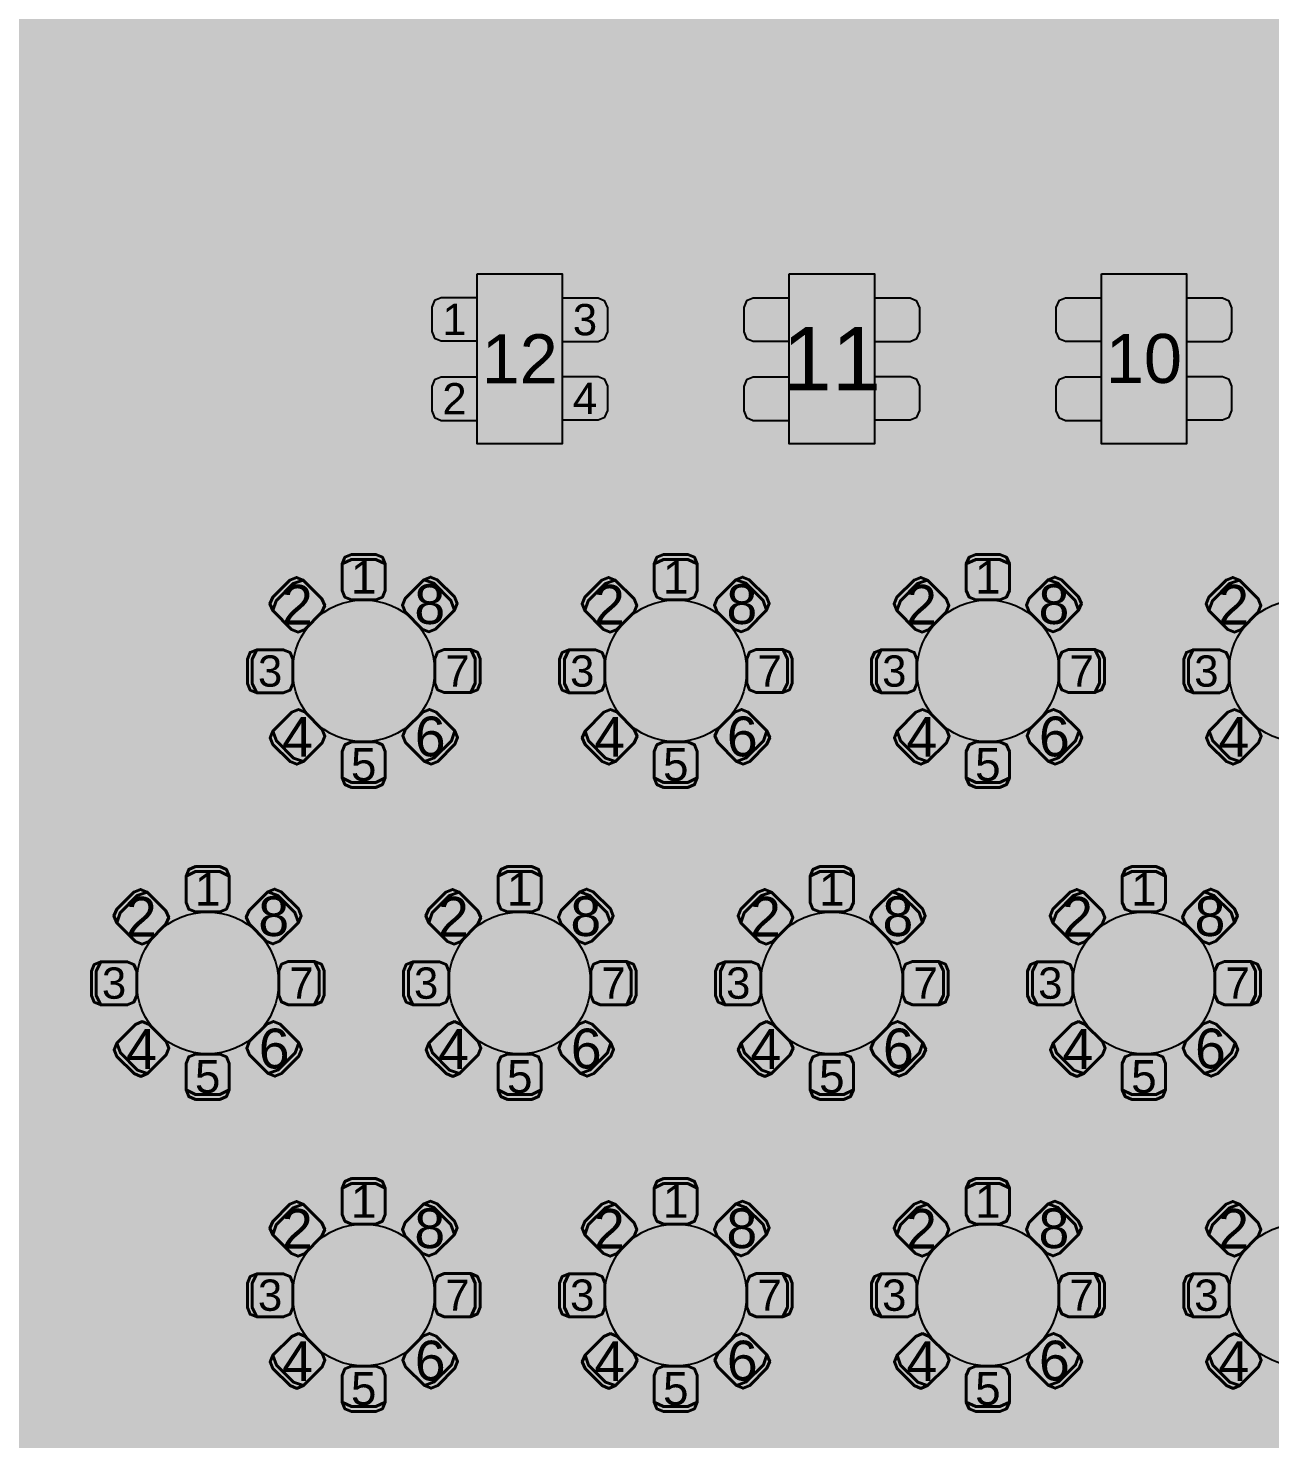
# Model space of a CAD drawing. Header units: feet. Extents: x 304 to 526, y 573 to 801.
# Drawn here: x 396.44 to 440.2, y 619.15 to 668.88 of the extents above; entities that cross this region are included whole.
import ezdxf

# ---------------------------------------------------------------- set-up
doc = ezdxf.new("R2010")
doc.units = ezdxf.units.FT
doc.header["$MEASUREMENT"] = 0
for name, color, linetype in [('[labels]', 7, 'Continuous'), ('background', 7, 'Continuous'), ('Layer 1', 7, 'Continuous')]:
    doc.layers.add(name, color=color, linetype=linetype)
doc.styles.add('Arial', font='Arial.ttf')

msp = doc.modelspace()

# ---------------------------------------------------------------- hatches: boundary and pattern name
at = {"layer": 'background', "lineweight": 0, "true_color": 0xe6e6e6, "transparency": 33554687}
h = msp.add_hatch(color=254, dxfattribs=at)
h.dxf.hatch_style = 1
h.paths.add_polyline_path([(491.003, 759.963), (309.753, 759.963), (309.753, 591.797), (491.003, 591.797)])
at = {"layer": 'Layer 1', "lineweight": 0, "true_color": 0xf9cb9c, "transparency": 33554687}
h = msp.add_hatch(color=31, dxfattribs=at)
h.dxf.hatch_style = 1
h.paths.add_polyline_path([(412.264, 660.224), (415.264, 660.224), (415.264, 654.224), (412.264, 654.224)])
h = msp.add_hatch(color=31, dxfattribs=at)
h.dxf.hatch_style = 1
h.paths.add_polyline_path([(423.264, 660.224), (426.264, 660.224), (426.264, 654.224), (423.264, 654.224)])
h = msp.add_hatch(color=31, dxfattribs=at)
h.dxf.hatch_style = 1
h.paths.add_polyline_path([(434.264, 660.224), (437.264, 660.224), (437.264, 654.224), (434.264, 654.224)])
at = {"layer": 'Layer 1', "lineweight": 0, "true_color": 0xd5a6bd, "transparency": 33554687}
h = msp.add_hatch(color=9, dxfattribs=at)
edge = h.paths.add_edge_path(flags=0)
edge.add_ellipse((408.264, 646.224), major_axis=(2.5, 0), ratio=1, start_angle=0.0057, end_angle=360, ccw=False)
edge.add_line((410.764, 646.224), (410.764, 646.224))
h = msp.add_hatch(color=9, dxfattribs=at)
edge = h.paths.add_edge_path(flags=0)
edge.add_ellipse((419.264, 646.224), major_axis=(2.5, 0), ratio=1, start_angle=0.0057, end_angle=360, ccw=False)
edge.add_line((421.764, 646.224), (421.764, 646.224))
h = msp.add_hatch(color=9, dxfattribs=at)
edge = h.paths.add_edge_path(flags=0)
edge.add_ellipse((430.264, 646.224), major_axis=(2.5, 0), ratio=1, start_angle=0.0057, end_angle=360, ccw=False)
edge.add_line((432.764, 646.224), (432.764, 646.224))
h = msp.add_hatch(color=9, dxfattribs=at)
edge = h.paths.add_edge_path(flags=0)
edge.add_ellipse((441.264, 646.224), major_axis=(2.5, 0), ratio=1, start_angle=0.0057, end_angle=360, ccw=False)
edge.add_line((443.764, 646.224), (443.764, 646.224))
h = msp.add_hatch(color=9, dxfattribs=at)
edge = h.paths.add_edge_path(flags=0)
edge.add_ellipse((402.764, 635.224), major_axis=(2.5, 0), ratio=1, start_angle=0.0057, end_angle=360, ccw=False)
edge.add_line((405.264, 635.224), (405.264, 635.224))
h = msp.add_hatch(color=9, dxfattribs=at)
edge = h.paths.add_edge_path(flags=0)
edge.add_ellipse((413.764, 635.224), major_axis=(2.5, 0), ratio=1, start_angle=0.0057, end_angle=360, ccw=False)
edge.add_line((416.264, 635.224), (416.264, 635.224))
h = msp.add_hatch(color=9, dxfattribs=at)
edge = h.paths.add_edge_path(flags=0)
edge.add_ellipse((424.764, 635.224), major_axis=(2.5, 0), ratio=1, start_angle=0.0057, end_angle=360, ccw=False)
edge.add_line((427.264, 635.224), (427.264, 635.224))
h = msp.add_hatch(color=9, dxfattribs=at)
edge = h.paths.add_edge_path(flags=0)
edge.add_ellipse((435.764, 635.224), major_axis=(2.5, 0), ratio=1, start_angle=0.0057, end_angle=360, ccw=False)
edge.add_line((438.264, 635.224), (438.264, 635.224))
h = msp.add_hatch(color=9, dxfattribs=at)
edge = h.paths.add_edge_path(flags=0)
edge.add_ellipse((408.264, 624.224), major_axis=(2.5, 0), ratio=1, start_angle=0.0057, end_angle=360, ccw=False)
edge.add_line((410.764, 624.224), (410.764, 624.224))
h = msp.add_hatch(color=9, dxfattribs=at)
edge = h.paths.add_edge_path(flags=0)
edge.add_ellipse((419.264, 624.224), major_axis=(2.5, 0), ratio=1, start_angle=0.0057, end_angle=360, ccw=False)
edge.add_line((421.764, 624.224), (421.764, 624.224))
h = msp.add_hatch(color=9, dxfattribs=at)
edge = h.paths.add_edge_path(flags=0)
edge.add_ellipse((430.264, 624.224), major_axis=(2.5, 0), ratio=1, start_angle=0.0057, end_angle=360, ccw=False)
edge.add_line((432.764, 624.224), (432.764, 624.224))
h = msp.add_hatch(color=9, dxfattribs=at)
edge = h.paths.add_edge_path(flags=0)
edge.add_ellipse((441.264, 624.224), major_axis=(2.5, 0), ratio=1, start_angle=0.0057, end_angle=360, ccw=False)
edge.add_line((443.764, 624.224), (443.764, 624.224))

# ---------------------------------------------------------------- linework, layer by layer
at = {"layer": 'Layer 1', "color": 18, "lineweight": 0, "true_color": 0x000000, "transparency": 33554687}
for points in [[(412.264, 660.224), (415.264, 660.224), (415.264, 654.224), (412.264, 654.224)], [(423.264, 660.224), (426.264, 660.224), (426.264, 654.224), (423.264, 654.224)], [(434.264, 660.224), (437.264, 660.224), (437.264, 654.224), (434.264, 654.224)]]:
    msp.add_lwpolyline(points, close=True, dxfattribs=at)
at = {"layer": 'Layer 1', "color": 18, "lineweight": 25, "true_color": 0x000000}
for points in [[(412.264, 660.224), (415.264, 660.224), (415.264, 654.224), (412.264, 654.224)], [(423.264, 660.224), (426.264, 660.224), (426.264, 654.224), (423.264, 654.224)], [(434.264, 660.224), (437.264, 660.224), (437.264, 654.224), (434.264, 654.224)], [(410.997, 659.373), (410.761, 659.275), (410.664, 659.039), (410.664, 658.185), (410.761, 657.949), (410.997, 657.852), (412.264, 657.852), (412.264, 659.373)], [(416.53, 657.836), (416.766, 657.934), (416.864, 658.169), (416.864, 659.024), (416.766, 659.259), (416.53, 659.357), (415.264, 659.357), (415.264, 657.836)], [(421.997, 659.362), (421.761, 659.264), (421.664, 659.029), (421.664, 658.175), (421.761, 657.939), (421.997, 657.841), (423.264, 657.841), (423.264, 659.362)], [(427.53, 657.836), (427.766, 657.934), (427.864, 658.169), (427.864, 659.024), (427.766, 659.259), (427.53, 659.357), (426.264, 659.357), (426.264, 657.836)], [(432.997, 659.362), (432.761, 659.264), (432.664, 659.029), (432.664, 658.175), (432.761, 657.939), (432.997, 657.841), (434.264, 657.841), (434.264, 659.362)], [(438.53, 657.836), (438.766, 657.934), (438.864, 658.169), (438.864, 659.024), (438.766, 659.259), (438.53, 659.357), (437.264, 659.357), (437.264, 657.836)], [(410.997, 656.575), (410.761, 656.477), (410.664, 656.242), (410.664, 655.388), (410.761, 655.152), (410.997, 655.054), (412.264, 655.054), (412.264, 656.575)], [(416.53, 655.069), (416.766, 655.166), (416.864, 655.402), (416.864, 656.256), (416.766, 656.492), (416.53, 656.59), (415.264, 656.59), (415.264, 655.069)], [(421.997, 656.575), (421.761, 656.477), (421.664, 656.242), (421.664, 655.388), (421.761, 655.152), (421.997, 655.054), (423.264, 655.054), (423.264, 656.575)], [(427.53, 655.069), (427.766, 655.166), (427.864, 655.402), (427.864, 656.256), (427.766, 656.492), (427.53, 656.59), (426.264, 656.59), (426.264, 655.069)], [(432.997, 656.575), (432.761, 656.477), (432.664, 656.242), (432.664, 655.388), (432.761, 655.152), (432.997, 655.054), (434.264, 655.054), (434.264, 656.575)], [(438.53, 655.069), (438.766, 655.166), (438.864, 655.402), (438.864, 656.256), (438.766, 656.492), (438.53, 656.59), (437.264, 656.59), (437.264, 655.069)]]:
    msp.add_lwpolyline(points, close=True, dxfattribs=at)
at = {"layer": 'Layer 1', "color": 18, "lineweight": 40, "true_color": 0x000000}
for points in [[(407.503, 649.991), (407.503, 649.057), (407.601, 648.822), (407.837, 648.724), (408.691, 648.724), (408.926, 648.822), (409.024, 649.057), (409.024, 649.991), (408.926, 650.226), (408.691, 650.324), (407.837, 650.324), (407.601, 650.226), (407.503, 649.991), (407.837, 650.151), (408.691, 650.151), (409.024, 649.991)], [(418.503, 649.991), (418.503, 649.057), (418.601, 648.822), (418.837, 648.724), (419.691, 648.724), (419.926, 648.822), (420.024, 649.057), (420.024, 649.991), (419.926, 650.226), (419.691, 650.324), (418.837, 650.324), (418.601, 650.226), (418.503, 649.991), (418.837, 650.151), (419.691, 650.151), (420.024, 649.991)], [(429.503, 649.991), (429.503, 649.057), (429.601, 648.822), (429.837, 648.724), (430.691, 648.724), (430.926, 648.822), (431.024, 649.057), (431.024, 649.991), (430.926, 650.226), (430.691, 650.324), (429.837, 650.324), (429.601, 650.226), (429.503, 649.991), (429.837, 650.151), (430.691, 650.151), (431.024, 649.991)], [(405.058, 648.347), (405.718, 647.687), (405.954, 647.59), (406.189, 647.687), (406.793, 648.291), (406.891, 648.527), (406.793, 648.763), (406.133, 649.423), (405.898, 649.52), (405.662, 649.423), (405.058, 648.819), (404.96, 648.583), (405.058, 648.347), (405.18, 648.696), (405.784, 649.3), (406.133, 649.423)], [(410.386, 649.433), (409.726, 648.773), (409.628, 648.537), (409.726, 648.301), (410.33, 647.697), (410.565, 647.6), (410.801, 647.697), (411.461, 648.357), (411.559, 648.593), (411.461, 648.829), (410.857, 649.433), (410.621, 649.53), (410.386, 649.433), (410.735, 649.31), (411.339, 648.706), (411.461, 648.357)], [(416.058, 648.347), (416.718, 647.687), (416.954, 647.59), (417.189, 647.687), (417.793, 648.291), (417.891, 648.527), (417.793, 648.763), (417.133, 649.423), (416.898, 649.52), (416.662, 649.423), (416.058, 648.819), (415.96, 648.583), (416.058, 648.347), (416.18, 648.696), (416.784, 649.3), (417.133, 649.423)], [(421.386, 649.433), (420.726, 648.773), (420.628, 648.537), (420.726, 648.301), (421.33, 647.697), (421.565, 647.6), (421.801, 647.697), (422.461, 648.357), (422.559, 648.593), (422.461, 648.829), (421.857, 649.433), (421.621, 649.53), (421.386, 649.433), (421.735, 649.31), (422.339, 648.706), (422.461, 648.357)], [(427.058, 648.347), (427.718, 647.687), (427.954, 647.59), (428.189, 647.687), (428.793, 648.291), (428.891, 648.527), (428.793, 648.763), (428.133, 649.423), (427.898, 649.52), (427.662, 649.423), (427.058, 648.819), (426.96, 648.583), (427.058, 648.347), (427.18, 648.696), (427.784, 649.3), (428.133, 649.423)], [(432.386, 649.433), (431.726, 648.773), (431.628, 648.537), (431.726, 648.301), (432.33, 647.697), (432.565, 647.6), (432.801, 647.697), (433.461, 648.357), (433.559, 648.593), (433.461, 648.829), (432.857, 649.433), (432.621, 649.53), (432.386, 649.433), (432.735, 649.31), (433.339, 648.706), (433.461, 648.357)], [(438.058, 648.347), (438.718, 647.687), (438.954, 647.59), (439.189, 647.687), (439.793, 648.291), (439.891, 648.527), (439.793, 648.763), (439.133, 649.423), (438.898, 649.52), (438.662, 649.423), (438.058, 648.819), (437.96, 648.583), (438.058, 648.347), (438.18, 648.696), (438.784, 649.3), (439.133, 649.423)], [(404.499, 645.449), (405.432, 645.449), (405.668, 645.546), (405.765, 645.782), (405.765, 646.636), (405.668, 646.872), (405.432, 646.969), (404.499, 646.969), (404.263, 646.872), (404.166, 646.636), (404.166, 645.782), (404.263, 645.546), (404.499, 645.449), (404.338, 645.782), (404.338, 646.636), (404.499, 646.969)], [(412.036, 646.977), (411.103, 646.977), (410.867, 646.879), (410.769, 646.644), (410.769, 645.789), (410.867, 645.554), (411.103, 645.456), (412.036, 645.456), (412.272, 645.554), (412.37, 645.789), (412.37, 646.644), (412.272, 646.879), (412.036, 646.977), (412.197, 646.644), (412.197, 645.789), (412.036, 645.456)], [(415.499, 645.449), (416.432, 645.449), (416.668, 645.546), (416.765, 645.782), (416.765, 646.636), (416.668, 646.872), (416.432, 646.969), (415.499, 646.969), (415.263, 646.872), (415.166, 646.636), (415.166, 645.782), (415.263, 645.546), (415.499, 645.449), (415.338, 645.782), (415.338, 646.636), (415.499, 646.969)], [(423.036, 646.977), (422.103, 646.977), (421.867, 646.879), (421.769, 646.644), (421.769, 645.789), (421.867, 645.554), (422.103, 645.456), (423.036, 645.456), (423.272, 645.554), (423.37, 645.789), (423.37, 646.644), (423.272, 646.879), (423.036, 646.977), (423.197, 646.644), (423.197, 645.789), (423.036, 645.456)], [(426.499, 645.449), (427.432, 645.449), (427.668, 645.546), (427.765, 645.782), (427.765, 646.636), (427.668, 646.872), (427.432, 646.969), (426.499, 646.969), (426.263, 646.872), (426.166, 646.636), (426.166, 645.782), (426.263, 645.546), (426.499, 645.449), (426.338, 645.782), (426.338, 646.636), (426.499, 646.969)], [(434.036, 646.977), (433.103, 646.977), (432.867, 646.879), (432.769, 646.644), (432.769, 645.789), (432.867, 645.554), (433.103, 645.456), (434.036, 645.456), (434.272, 645.554), (434.37, 645.789), (434.37, 646.644), (434.272, 646.879), (434.036, 646.977), (434.197, 646.644), (434.197, 645.789), (434.036, 645.456)], [(437.499, 645.449), (438.432, 645.449), (438.668, 645.546), (438.765, 645.782), (438.765, 646.636), (438.668, 646.872), (438.432, 646.969), (437.499, 646.969), (437.263, 646.872), (437.166, 646.636), (437.166, 645.782), (437.263, 645.546), (437.499, 645.449), (437.338, 645.782), (437.338, 646.636), (437.499, 646.969)], [(406.142, 643.027), (406.802, 643.687), (406.899, 643.922), (406.802, 644.158), (406.198, 644.762), (405.962, 644.86), (405.726, 644.762), (405.066, 644.102), (404.969, 643.866), (405.066, 643.631), (405.67, 643.027), (405.906, 642.929), (406.142, 643.027), (405.793, 643.149), (405.189, 643.753), (405.066, 644.102)], [(411.477, 644.109), (410.817, 644.769), (410.581, 644.867), (410.346, 644.769), (409.742, 644.165), (409.644, 643.929), (409.742, 643.694), (410.402, 643.034), (410.637, 642.936), (410.873, 643.034), (411.477, 643.638), (411.575, 643.873), (411.477, 644.109), (411.355, 643.76), (410.751, 643.156), (410.402, 643.034)], [(417.142, 643.027), (417.802, 643.687), (417.899, 643.922), (417.802, 644.158), (417.198, 644.762), (416.962, 644.86), (416.726, 644.762), (416.066, 644.102), (415.969, 643.866), (416.066, 643.631), (416.67, 643.027), (416.906, 642.929), (417.142, 643.027), (416.793, 643.149), (416.189, 643.753), (416.066, 644.102)], [(422.477, 644.109), (421.817, 644.769), (421.581, 644.867), (421.346, 644.769), (420.742, 644.165), (420.644, 643.929), (420.742, 643.694), (421.402, 643.034), (421.637, 642.936), (421.873, 643.034), (422.477, 643.638), (422.575, 643.873), (422.477, 644.109), (422.355, 643.76), (421.751, 643.156), (421.402, 643.034)], [(428.142, 643.027), (428.802, 643.687), (428.899, 643.922), (428.802, 644.158), (428.198, 644.762), (427.962, 644.86), (427.726, 644.762), (427.066, 644.102), (426.969, 643.866), (427.066, 643.631), (427.67, 643.027), (427.906, 642.929), (428.142, 643.027), (427.793, 643.149), (427.189, 643.753), (427.066, 644.102)], [(433.477, 644.109), (432.817, 644.769), (432.581, 644.867), (432.346, 644.769), (431.742, 644.165), (431.644, 643.929), (431.742, 643.694), (432.402, 643.034), (432.637, 642.936), (432.873, 643.034), (433.477, 643.638), (433.575, 643.873), (433.477, 644.109), (433.355, 643.76), (432.751, 643.156), (432.402, 643.034)], [(439.142, 643.027), (439.802, 643.687), (439.899, 643.922), (439.802, 644.158), (439.198, 644.762), (438.962, 644.86), (438.726, 644.762), (438.066, 644.102), (437.969, 643.866), (438.066, 643.631), (438.67, 643.027), (438.906, 642.929), (439.142, 643.027), (438.793, 643.149), (438.189, 643.753), (438.066, 644.102)], [(409.024, 642.45), (409.024, 643.383), (408.926, 643.619), (408.691, 643.716), (407.837, 643.716), (407.601, 643.619), (407.503, 643.383), (407.503, 642.45), (407.601, 642.214), (407.837, 642.116), (408.691, 642.116), (408.926, 642.214), (409.024, 642.45), (408.691, 642.289), (407.837, 642.289), (407.503, 642.45)], [(420.024, 642.45), (420.024, 643.383), (419.926, 643.619), (419.691, 643.716), (418.837, 643.716), (418.601, 643.619), (418.503, 643.383), (418.503, 642.45), (418.601, 642.214), (418.837, 642.116), (419.691, 642.116), (419.926, 642.214), (420.024, 642.45), (419.691, 642.289), (418.837, 642.289), (418.503, 642.45)], [(431.024, 642.45), (431.024, 643.383), (430.926, 643.619), (430.691, 643.716), (429.837, 643.716), (429.601, 643.619), (429.503, 643.383), (429.503, 642.45), (429.601, 642.214), (429.837, 642.116), (430.691, 642.116), (430.926, 642.214), (431.024, 642.45), (430.691, 642.289), (429.837, 642.289), (429.503, 642.45)], [(402.003, 638.991), (402.003, 638.057), (402.101, 637.822), (402.337, 637.724), (403.191, 637.724), (403.426, 637.822), (403.524, 638.057), (403.524, 638.991), (403.426, 639.226), (403.191, 639.324), (402.337, 639.324), (402.101, 639.226), (402.003, 638.991), (402.337, 639.151), (403.191, 639.151), (403.524, 638.991)], [(413.003, 638.991), (413.003, 638.057), (413.101, 637.822), (413.337, 637.724), (414.191, 637.724), (414.426, 637.822), (414.524, 638.057), (414.524, 638.991), (414.426, 639.226), (414.191, 639.324), (413.337, 639.324), (413.101, 639.226), (413.003, 638.991), (413.337, 639.151), (414.191, 639.151), (414.524, 638.991)], [(424.003, 638.991), (424.003, 638.057), (424.101, 637.822), (424.337, 637.724), (425.191, 637.724), (425.426, 637.822), (425.524, 638.057), (425.524, 638.991), (425.426, 639.226), (425.191, 639.324), (424.337, 639.324), (424.101, 639.226), (424.003, 638.991), (424.337, 639.151), (425.191, 639.151), (425.524, 638.991)], [(435.003, 638.991), (435.003, 638.057), (435.101, 637.822), (435.337, 637.724), (436.191, 637.724), (436.426, 637.822), (436.524, 638.057), (436.524, 638.991), (436.426, 639.226), (436.191, 639.324), (435.337, 639.324), (435.101, 639.226), (435.003, 638.991), (435.337, 639.151), (436.191, 639.151), (436.524, 638.991)], [(399.558, 637.347), (400.218, 636.687), (400.454, 636.59), (400.689, 636.687), (401.293, 637.291), (401.391, 637.527), (401.293, 637.763), (400.633, 638.423), (400.398, 638.52), (400.162, 638.423), (399.558, 637.819), (399.46, 637.583), (399.558, 637.347), (399.68, 637.696), (400.284, 638.3), (400.633, 638.423)], [(404.886, 638.433), (404.226, 637.773), (404.128, 637.537), (404.226, 637.301), (404.83, 636.697), (405.065, 636.6), (405.301, 636.697), (405.961, 637.357), (406.059, 637.593), (405.961, 637.829), (405.357, 638.433), (405.121, 638.53), (404.886, 638.433), (405.235, 638.31), (405.839, 637.706), (405.961, 637.357)], [(410.558, 637.347), (411.218, 636.687), (411.454, 636.59), (411.689, 636.687), (412.293, 637.291), (412.391, 637.527), (412.293, 637.763), (411.633, 638.423), (411.398, 638.52), (411.162, 638.423), (410.558, 637.819), (410.46, 637.583), (410.558, 637.347), (410.68, 637.696), (411.284, 638.3), (411.633, 638.423)], [(415.886, 638.433), (415.226, 637.773), (415.128, 637.537), (415.226, 637.301), (415.83, 636.697), (416.065, 636.6), (416.301, 636.697), (416.961, 637.357), (417.059, 637.593), (416.961, 637.829), (416.357, 638.433), (416.121, 638.53), (415.886, 638.433), (416.235, 638.31), (416.839, 637.706), (416.961, 637.357)], [(421.558, 637.347), (422.218, 636.687), (422.454, 636.59), (422.689, 636.687), (423.293, 637.291), (423.391, 637.527), (423.293, 637.763), (422.633, 638.423), (422.398, 638.52), (422.162, 638.423), (421.558, 637.819), (421.46, 637.583), (421.558, 637.347), (421.68, 637.696), (422.284, 638.3), (422.633, 638.423)], [(426.886, 638.433), (426.226, 637.773), (426.128, 637.537), (426.226, 637.301), (426.83, 636.697), (427.065, 636.6), (427.301, 636.697), (427.961, 637.357), (428.059, 637.593), (427.961, 637.829), (427.357, 638.433), (427.121, 638.53), (426.886, 638.433), (427.235, 638.31), (427.839, 637.706), (427.961, 637.357)], [(432.558, 637.347), (433.218, 636.687), (433.454, 636.59), (433.689, 636.687), (434.293, 637.291), (434.391, 637.527), (434.293, 637.763), (433.633, 638.423), (433.398, 638.52), (433.162, 638.423), (432.558, 637.819), (432.46, 637.583), (432.558, 637.347), (432.68, 637.696), (433.284, 638.3), (433.633, 638.423)], [(437.886, 638.433), (437.226, 637.773), (437.128, 637.537), (437.226, 637.301), (437.83, 636.697), (438.065, 636.6), (438.301, 636.697), (438.961, 637.357), (439.059, 637.593), (438.961, 637.829), (438.357, 638.433), (438.121, 638.53), (437.886, 638.433), (438.235, 638.31), (438.839, 637.706), (438.961, 637.357)], [(398.999, 634.449), (399.932, 634.449), (400.168, 634.546), (400.265, 634.782), (400.265, 635.636), (400.168, 635.872), (399.932, 635.969), (398.999, 635.969), (398.763, 635.872), (398.666, 635.636), (398.666, 634.782), (398.763, 634.546), (398.999, 634.449), (398.838, 634.782), (398.838, 635.636), (398.999, 635.969)], [(406.536, 635.977), (405.603, 635.977), (405.367, 635.879), (405.269, 635.644), (405.269, 634.789), (405.367, 634.554), (405.603, 634.456), (406.536, 634.456), (406.772, 634.554), (406.87, 634.789), (406.87, 635.644), (406.772, 635.879), (406.536, 635.977), (406.697, 635.644), (406.697, 634.789), (406.536, 634.456)], [(409.999, 634.449), (410.932, 634.449), (411.168, 634.546), (411.265, 634.782), (411.265, 635.636), (411.168, 635.872), (410.932, 635.969), (409.999, 635.969), (409.763, 635.872), (409.666, 635.636), (409.666, 634.782), (409.763, 634.546), (409.999, 634.449), (409.838, 634.782), (409.838, 635.636), (409.999, 635.969)], [(417.536, 635.977), (416.603, 635.977), (416.367, 635.879), (416.269, 635.644), (416.269, 634.789), (416.367, 634.554), (416.603, 634.456), (417.536, 634.456), (417.772, 634.554), (417.87, 634.789), (417.87, 635.644), (417.772, 635.879), (417.536, 635.977), (417.697, 635.644), (417.697, 634.789), (417.536, 634.456)], [(420.999, 634.449), (421.932, 634.449), (422.168, 634.546), (422.265, 634.782), (422.265, 635.636), (422.168, 635.872), (421.932, 635.969), (420.999, 635.969), (420.763, 635.872), (420.666, 635.636), (420.666, 634.782), (420.763, 634.546), (420.999, 634.449), (420.838, 634.782), (420.838, 635.636), (420.999, 635.969)], [(428.536, 635.977), (427.603, 635.977), (427.367, 635.879), (427.269, 635.644), (427.269, 634.789), (427.367, 634.554), (427.603, 634.456), (428.536, 634.456), (428.772, 634.554), (428.87, 634.789), (428.87, 635.644), (428.772, 635.879), (428.536, 635.977), (428.697, 635.644), (428.697, 634.789), (428.536, 634.456)], [(431.999, 634.449), (432.932, 634.449), (433.168, 634.546), (433.265, 634.782), (433.265, 635.636), (433.168, 635.872), (432.932, 635.969), (431.999, 635.969), (431.763, 635.872), (431.666, 635.636), (431.666, 634.782), (431.763, 634.546), (431.999, 634.449), (431.838, 634.782), (431.838, 635.636), (431.999, 635.969)], [(439.536, 635.977), (438.603, 635.977), (438.367, 635.879), (438.269, 635.644), (438.269, 634.789), (438.367, 634.554), (438.603, 634.456), (439.536, 634.456), (439.772, 634.554), (439.87, 634.789), (439.87, 635.644), (439.772, 635.879), (439.536, 635.977), (439.697, 635.644), (439.697, 634.789), (439.536, 634.456)], [(400.642, 632.027), (401.302, 632.687), (401.399, 632.922), (401.302, 633.158), (400.698, 633.762), (400.462, 633.86), (400.226, 633.762), (399.566, 633.102), (399.469, 632.866), (399.566, 632.631), (400.17, 632.027), (400.406, 631.929), (400.642, 632.027), (400.293, 632.149), (399.689, 632.753), (399.566, 633.102)], [(405.977, 633.109), (405.317, 633.769), (405.081, 633.867), (404.846, 633.769), (404.242, 633.165), (404.144, 632.929), (404.242, 632.694), (404.902, 632.034), (405.137, 631.936), (405.373, 632.034), (405.977, 632.638), (406.075, 632.873), (405.977, 633.109), (405.855, 632.76), (405.251, 632.156), (404.902, 632.034)], [(411.642, 632.027), (412.302, 632.687), (412.399, 632.922), (412.302, 633.158), (411.698, 633.762), (411.462, 633.86), (411.226, 633.762), (410.566, 633.102), (410.469, 632.866), (410.566, 632.631), (411.17, 632.027), (411.406, 631.929), (411.642, 632.027), (411.293, 632.149), (410.689, 632.753), (410.566, 633.102)], [(416.977, 633.109), (416.317, 633.769), (416.081, 633.867), (415.846, 633.769), (415.242, 633.165), (415.144, 632.929), (415.242, 632.694), (415.902, 632.034), (416.137, 631.936), (416.373, 632.034), (416.977, 632.638), (417.075, 632.873), (416.977, 633.109), (416.855, 632.76), (416.251, 632.156), (415.902, 632.034)], [(422.642, 632.027), (423.302, 632.687), (423.399, 632.922), (423.302, 633.158), (422.698, 633.762), (422.462, 633.86), (422.226, 633.762), (421.566, 633.102), (421.469, 632.866), (421.566, 632.631), (422.17, 632.027), (422.406, 631.929), (422.642, 632.027), (422.293, 632.149), (421.689, 632.753), (421.566, 633.102)], [(427.977, 633.109), (427.317, 633.769), (427.081, 633.867), (426.846, 633.769), (426.242, 633.165), (426.144, 632.929), (426.242, 632.694), (426.902, 632.034), (427.137, 631.936), (427.373, 632.034), (427.977, 632.638), (428.075, 632.873), (427.977, 633.109), (427.855, 632.76), (427.251, 632.156), (426.902, 632.034)], [(433.642, 632.027), (434.302, 632.687), (434.399, 632.922), (434.302, 633.158), (433.698, 633.762), (433.462, 633.86), (433.226, 633.762), (432.566, 633.102), (432.469, 632.866), (432.566, 632.631), (433.17, 632.027), (433.406, 631.929), (433.642, 632.027), (433.293, 632.149), (432.689, 632.753), (432.566, 633.102)], [(438.977, 633.109), (438.317, 633.769), (438.081, 633.867), (437.846, 633.769), (437.242, 633.165), (437.144, 632.929), (437.242, 632.694), (437.902, 632.034), (438.137, 631.936), (438.373, 632.034), (438.977, 632.638), (439.075, 632.873), (438.977, 633.109), (438.855, 632.76), (438.251, 632.156), (437.902, 632.034)], [(403.524, 631.45), (403.524, 632.383), (403.426, 632.619), (403.191, 632.716), (402.337, 632.716), (402.101, 632.619), (402.003, 632.383), (402.003, 631.45), (402.101, 631.214), (402.337, 631.116), (403.191, 631.116), (403.426, 631.214), (403.524, 631.45), (403.191, 631.289), (402.337, 631.289), (402.003, 631.45)], [(414.524, 631.45), (414.524, 632.383), (414.426, 632.619), (414.191, 632.716), (413.337, 632.716), (413.101, 632.619), (413.003, 632.383), (413.003, 631.45), (413.101, 631.214), (413.337, 631.116), (414.191, 631.116), (414.426, 631.214), (414.524, 631.45), (414.191, 631.289), (413.337, 631.289), (413.003, 631.45)], [(425.524, 631.45), (425.524, 632.383), (425.426, 632.619), (425.191, 632.716), (424.337, 632.716), (424.101, 632.619), (424.003, 632.383), (424.003, 631.45), (424.101, 631.214), (424.337, 631.116), (425.191, 631.116), (425.426, 631.214), (425.524, 631.45), (425.191, 631.289), (424.337, 631.289), (424.003, 631.45)], [(436.524, 631.45), (436.524, 632.383), (436.426, 632.619), (436.191, 632.716), (435.337, 632.716), (435.101, 632.619), (435.003, 632.383), (435.003, 631.45), (435.101, 631.214), (435.337, 631.116), (436.191, 631.116), (436.426, 631.214), (436.524, 631.45), (436.191, 631.289), (435.337, 631.289), (435.003, 631.45)], [(407.503, 627.991), (407.503, 627.057), (407.601, 626.822), (407.837, 626.724), (408.691, 626.724), (408.926, 626.822), (409.024, 627.057), (409.024, 627.991), (408.926, 628.226), (408.691, 628.324), (407.837, 628.324), (407.601, 628.226), (407.503, 627.991), (407.837, 628.151), (408.691, 628.151), (409.024, 627.991)], [(418.503, 627.991), (418.503, 627.057), (418.601, 626.822), (418.837, 626.724), (419.691, 626.724), (419.926, 626.822), (420.024, 627.057), (420.024, 627.991), (419.926, 628.226), (419.691, 628.324), (418.837, 628.324), (418.601, 628.226), (418.503, 627.991), (418.837, 628.151), (419.691, 628.151), (420.024, 627.991)], [(429.503, 627.991), (429.503, 627.057), (429.601, 626.822), (429.837, 626.724), (430.691, 626.724), (430.926, 626.822), (431.024, 627.057), (431.024, 627.991), (430.926, 628.226), (430.691, 628.324), (429.837, 628.324), (429.601, 628.226), (429.503, 627.991), (429.837, 628.151), (430.691, 628.151), (431.024, 627.991)], [(405.058, 626.347), (405.718, 625.687), (405.954, 625.59), (406.189, 625.687), (406.793, 626.291), (406.891, 626.527), (406.793, 626.763), (406.133, 627.423), (405.898, 627.52), (405.662, 627.423), (405.058, 626.819), (404.96, 626.583), (405.058, 626.347), (405.18, 626.696), (405.784, 627.3), (406.133, 627.423)], [(410.386, 627.433), (409.726, 626.773), (409.628, 626.537), (409.726, 626.301), (410.33, 625.697), (410.565, 625.6), (410.801, 625.697), (411.461, 626.357), (411.559, 626.593), (411.461, 626.829), (410.857, 627.433), (410.621, 627.53), (410.386, 627.433), (410.735, 627.31), (411.339, 626.706), (411.461, 626.357)], [(416.058, 626.347), (416.718, 625.687), (416.954, 625.59), (417.189, 625.687), (417.793, 626.291), (417.891, 626.527), (417.793, 626.763), (417.133, 627.423), (416.898, 627.52), (416.662, 627.423), (416.058, 626.819), (415.96, 626.583), (416.058, 626.347), (416.18, 626.696), (416.784, 627.3), (417.133, 627.423)], [(421.386, 627.433), (420.726, 626.773), (420.628, 626.537), (420.726, 626.301), (421.33, 625.697), (421.565, 625.6), (421.801, 625.697), (422.461, 626.357), (422.559, 626.593), (422.461, 626.829), (421.857, 627.433), (421.621, 627.53), (421.386, 627.433), (421.735, 627.31), (422.339, 626.706), (422.461, 626.357)], [(427.058, 626.347), (427.718, 625.687), (427.954, 625.59), (428.189, 625.687), (428.793, 626.291), (428.891, 626.527), (428.793, 626.763), (428.133, 627.423), (427.898, 627.52), (427.662, 627.423), (427.058, 626.819), (426.96, 626.583), (427.058, 626.347), (427.18, 626.696), (427.784, 627.3), (428.133, 627.423)], [(432.386, 627.433), (431.726, 626.773), (431.628, 626.537), (431.726, 626.301), (432.33, 625.697), (432.565, 625.6), (432.801, 625.697), (433.461, 626.357), (433.559, 626.593), (433.461, 626.829), (432.857, 627.433), (432.621, 627.53), (432.386, 627.433), (432.735, 627.31), (433.339, 626.706), (433.461, 626.357)], [(438.058, 626.347), (438.718, 625.687), (438.954, 625.59), (439.189, 625.687), (439.793, 626.291), (439.891, 626.527), (439.793, 626.763), (439.133, 627.423), (438.898, 627.52), (438.662, 627.423), (438.058, 626.819), (437.96, 626.583), (438.058, 626.347), (438.18, 626.696), (438.784, 627.3), (439.133, 627.423)], [(404.499, 623.449), (405.432, 623.449), (405.668, 623.546), (405.765, 623.782), (405.765, 624.636), (405.668, 624.872), (405.432, 624.969), (404.499, 624.969), (404.263, 624.872), (404.166, 624.636), (404.166, 623.782), (404.263, 623.546), (404.499, 623.449), (404.338, 623.782), (404.338, 624.636), (404.499, 624.969)], [(412.036, 624.977), (411.103, 624.977), (410.867, 624.879), (410.769, 624.644), (410.769, 623.789), (410.867, 623.554), (411.103, 623.456), (412.036, 623.456), (412.272, 623.554), (412.37, 623.789), (412.37, 624.644), (412.272, 624.879), (412.036, 624.977), (412.197, 624.644), (412.197, 623.789), (412.036, 623.456)], [(415.499, 623.449), (416.432, 623.449), (416.668, 623.546), (416.765, 623.782), (416.765, 624.636), (416.668, 624.872), (416.432, 624.969), (415.499, 624.969), (415.263, 624.872), (415.166, 624.636), (415.166, 623.782), (415.263, 623.546), (415.499, 623.449), (415.338, 623.782), (415.338, 624.636), (415.499, 624.969)], [(423.036, 624.977), (422.103, 624.977), (421.867, 624.879), (421.769, 624.644), (421.769, 623.789), (421.867, 623.554), (422.103, 623.456), (423.036, 623.456), (423.272, 623.554), (423.37, 623.789), (423.37, 624.644), (423.272, 624.879), (423.036, 624.977), (423.197, 624.644), (423.197, 623.789), (423.036, 623.456)], [(426.499, 623.449), (427.432, 623.449), (427.668, 623.546), (427.765, 623.782), (427.765, 624.636), (427.668, 624.872), (427.432, 624.969), (426.499, 624.969), (426.263, 624.872), (426.166, 624.636), (426.166, 623.782), (426.263, 623.546), (426.499, 623.449), (426.338, 623.782), (426.338, 624.636), (426.499, 624.969)], [(434.036, 624.977), (433.103, 624.977), (432.867, 624.879), (432.769, 624.644), (432.769, 623.789), (432.867, 623.554), (433.103, 623.456), (434.036, 623.456), (434.272, 623.554), (434.37, 623.789), (434.37, 624.644), (434.272, 624.879), (434.036, 624.977), (434.197, 624.644), (434.197, 623.789), (434.036, 623.456)], [(437.499, 623.449), (438.432, 623.449), (438.668, 623.546), (438.765, 623.782), (438.765, 624.636), (438.668, 624.872), (438.432, 624.969), (437.499, 624.969), (437.263, 624.872), (437.166, 624.636), (437.166, 623.782), (437.263, 623.546), (437.499, 623.449), (437.338, 623.782), (437.338, 624.636), (437.499, 624.969)], [(406.142, 621.027), (406.802, 621.687), (406.899, 621.922), (406.802, 622.158), (406.198, 622.762), (405.962, 622.86), (405.726, 622.762), (405.066, 622.102), (404.969, 621.866), (405.066, 621.631), (405.67, 621.027), (405.906, 620.929), (406.142, 621.027), (405.793, 621.149), (405.189, 621.753), (405.066, 622.102)], [(411.477, 622.109), (410.817, 622.769), (410.581, 622.867), (410.346, 622.769), (409.742, 622.165), (409.644, 621.929), (409.742, 621.694), (410.402, 621.034), (410.637, 620.936), (410.873, 621.034), (411.477, 621.638), (411.575, 621.873), (411.477, 622.109), (411.355, 621.76), (410.751, 621.156), (410.402, 621.034)], [(417.142, 621.027), (417.802, 621.687), (417.899, 621.922), (417.802, 622.158), (417.198, 622.762), (416.962, 622.86), (416.726, 622.762), (416.066, 622.102), (415.969, 621.866), (416.066, 621.631), (416.67, 621.027), (416.906, 620.929), (417.142, 621.027), (416.793, 621.149), (416.189, 621.753), (416.066, 622.102)], [(422.477, 622.109), (421.817, 622.769), (421.581, 622.867), (421.346, 622.769), (420.742, 622.165), (420.644, 621.929), (420.742, 621.694), (421.402, 621.034), (421.637, 620.936), (421.873, 621.034), (422.477, 621.638), (422.575, 621.873), (422.477, 622.109), (422.355, 621.76), (421.751, 621.156), (421.402, 621.034)], [(428.142, 621.027), (428.802, 621.687), (428.899, 621.922), (428.802, 622.158), (428.198, 622.762), (427.962, 622.86), (427.726, 622.762), (427.066, 622.102), (426.969, 621.866), (427.066, 621.631), (427.67, 621.027), (427.906, 620.929), (428.142, 621.027), (427.793, 621.149), (427.189, 621.753), (427.066, 622.102)], [(433.477, 622.109), (432.817, 622.769), (432.581, 622.867), (432.346, 622.769), (431.742, 622.165), (431.644, 621.929), (431.742, 621.694), (432.402, 621.034), (432.637, 620.936), (432.873, 621.034), (433.477, 621.638), (433.575, 621.873), (433.477, 622.109), (433.355, 621.76), (432.751, 621.156), (432.402, 621.034)], [(439.142, 621.027), (439.802, 621.687), (439.899, 621.922), (439.802, 622.158), (439.198, 622.762), (438.962, 622.86), (438.726, 622.762), (438.066, 622.102), (437.969, 621.866), (438.066, 621.631), (438.67, 621.027), (438.906, 620.929), (439.142, 621.027), (438.793, 621.149), (438.189, 621.753), (438.066, 622.102)], [(409.024, 620.45), (409.024, 621.383), (408.926, 621.619), (408.691, 621.716), (407.837, 621.716), (407.601, 621.619), (407.503, 621.383), (407.503, 620.45), (407.601, 620.214), (407.837, 620.116), (408.691, 620.116), (408.926, 620.214), (409.024, 620.45), (408.691, 620.289), (407.837, 620.289), (407.503, 620.45)], [(420.024, 620.45), (420.024, 621.383), (419.926, 621.619), (419.691, 621.716), (418.837, 621.716), (418.601, 621.619), (418.503, 621.383), (418.503, 620.45), (418.601, 620.214), (418.837, 620.116), (419.691, 620.116), (419.926, 620.214), (420.024, 620.45), (419.691, 620.289), (418.837, 620.289), (418.503, 620.45)], [(431.024, 620.45), (431.024, 621.383), (430.926, 621.619), (430.691, 621.716), (429.837, 621.716), (429.601, 621.619), (429.503, 621.383), (429.503, 620.45), (429.601, 620.214), (429.837, 620.116), (430.691, 620.116), (430.926, 620.214), (431.024, 620.45), (430.691, 620.289), (429.837, 620.289), (429.503, 620.45)]]:
    msp.add_lwpolyline(points, dxfattribs=at)
at = {"layer": 'Layer 1', "color": 18, "lineweight": 25, "true_color": 0x000000}
for centre in [(408.264, 646.224), (419.264, 646.224), (430.264, 646.224), (441.264, 646.224), (402.764, 635.224), (413.764, 635.224), (424.764, 635.224), (435.764, 635.224), (408.264, 624.224), (419.264, 624.224), (430.264, 624.224), (441.264, 624.224)]:
    msp.add_ellipse(centre, major_axis=(2.5, 0), ratio=1, dxfattribs=at)

# ---------------------------------------------------------------- texts
at = {"layer": '[labels]', "color": 18, "true_color": 0x000000, "attachment_point": 5, "line_spacing_factor": 0.85, "style": 'Arial'}
for s, insert, char_height, width in [('1', (411.464, 658.612), 1.103, 1.6), ('3', (416.064, 658.596), 1.103, 1.6), ('11', (424.764, 657.224), 2.233, 3), ('12', (413.764, 657.224), 1.7279, 3), ('10', (435.764, 657.224), 1.7279, 3), ('2', (411.464, 655.815), 1.103, 1.6), ('4', (416.064, 655.829), 1.103, 1.6), ('1', (408.264, 649.524), 1.16, 1.5208), ('1', (419.264, 649.524), 1.16, 1.5208), ('1', (430.264, 649.524), 1.16, 1.5208), ('2', (405.926, 648.555), 1.4, 1.93068), ('8', (410.593, 648.565), 1.4, 1.93068), ('2', (416.926, 648.555), 1.4, 1.93068), ('8', (421.593, 648.565), 1.4, 1.93068), ('2', (427.926, 648.555), 1.4, 1.93068), ('8', (432.593, 648.565), 1.4, 1.93068), ('2', (438.926, 648.555), 1.4, 1.93068), ('3', (404.966, 646.209), 1.103, 1.6), ('7', (411.57, 646.216), 1.103, 1.6), ('3', (415.966, 646.209), 1.103, 1.6), ('7', (422.57, 646.216), 1.103, 1.6), ('3', (426.966, 646.209), 1.103, 1.6), ('7', (433.57, 646.216), 1.103, 1.6), ('3', (437.966, 646.209), 1.103, 1.6), ('4', (405.934, 643.894), 1.4, 1.93068), ('6', (410.609, 643.901), 1.4, 1.93068), ('4', (416.934, 643.894), 1.4, 1.93068), ('6', (421.609, 643.901), 1.4, 1.93068), ('4', (427.934, 643.894), 1.4, 1.93068), ('6', (432.609, 643.901), 1.4, 1.93068), ('4', (438.934, 643.894), 1.4, 1.93068), ('5', (408.264, 642.916), 1.16, 1.5208), ('5', (419.264, 642.916), 1.16, 1.5208), ('5', (430.264, 642.916), 1.16, 1.5208), ('1', (402.764, 638.524), 1.16, 1.5208), ('1', (413.764, 638.524), 1.16, 1.5208), ('1', (424.764, 638.524), 1.16, 1.5208), ('1', (435.764, 638.524), 1.16, 1.5208), ('2', (400.426, 637.555), 1.4, 1.93068), ('8', (405.093, 637.565), 1.4, 1.93068), ('2', (411.426, 637.555), 1.4, 1.93068), ('8', (416.093, 637.565), 1.4, 1.93068), ('2', (422.426, 637.555), 1.4, 1.93068), ('8', (427.093, 637.565), 1.4, 1.93068), ('2', (433.426, 637.555), 1.4, 1.93068), ('8', (438.093, 637.565), 1.4, 1.93068), ('3', (399.466, 635.209), 1.103, 1.6), ('7', (406.07, 635.216), 1.103, 1.6), ('3', (410.466, 635.209), 1.103, 1.6), ('7', (417.07, 635.216), 1.103, 1.6), ('3', (421.466, 635.209), 1.103, 1.6), ('7', (428.07, 635.216), 1.103, 1.6), ('3', (432.466, 635.209), 1.103, 1.6), ('7', (439.07, 635.216), 1.103, 1.6), ('4', (400.434, 632.894), 1.4, 1.93068), ('6', (405.109, 632.901), 1.4, 1.93068), ('4', (411.434, 632.894), 1.4, 1.93068), ('6', (416.109, 632.901), 1.4, 1.93068), ('4', (422.434, 632.894), 1.4, 1.93068), ('6', (427.109, 632.901), 1.4, 1.93068), ('4', (433.434, 632.894), 1.4, 1.93068), ('6', (438.109, 632.901), 1.4, 1.93068), ('5', (402.764, 631.916), 1.16, 1.5208), ('5', (413.764, 631.916), 1.16, 1.5208), ('5', (424.764, 631.916), 1.16, 1.5208), ('5', (435.764, 631.916), 1.16, 1.5208), ('1', (408.264, 627.524), 1.16, 1.5208), ('1', (419.264, 627.524), 1.16, 1.5208), ('1', (430.264, 627.524), 1.16, 1.5208), ('2', (405.926, 626.555), 1.4, 1.93068), ('8', (410.593, 626.565), 1.4, 1.93068), ('2', (416.926, 626.555), 1.4, 1.93068), ('8', (421.593, 626.565), 1.4, 1.93068), ('2', (427.926, 626.555), 1.4, 1.93068), ('8', (432.593, 626.565), 1.4, 1.93068), ('2', (438.926, 626.555), 1.4, 1.93068), ('3', (404.966, 624.209), 1.103, 1.6), ('7', (411.57, 624.216), 1.103, 1.6), ('3', (415.966, 624.209), 1.103, 1.6), ('7', (422.57, 624.216), 1.103, 1.6), ('3', (426.966, 624.209), 1.103, 1.6), ('7', (433.57, 624.216), 1.103, 1.6), ('3', (437.966, 624.209), 1.103, 1.6), ('4', (405.934, 621.894), 1.4, 1.93068), ('6', (410.609, 621.901), 1.4, 1.93068), ('4', (416.934, 621.894), 1.4, 1.93068), ('6', (421.609, 621.901), 1.4, 1.93068), ('4', (427.934, 621.894), 1.4, 1.93068), ('6', (432.609, 621.901), 1.4, 1.93068), ('4', (438.934, 621.894), 1.4, 1.93068), ('5', (408.264, 620.916), 1.16, 1.5208), ('5', (419.264, 620.916), 1.16, 1.5208), ('5', (430.264, 620.916), 1.16, 1.5208)]:
    msp.add_mtext(s, dxfattribs=dict(at, insert=insert, char_height=char_height, width=width))

doc.saveas('drawing.dxf')
